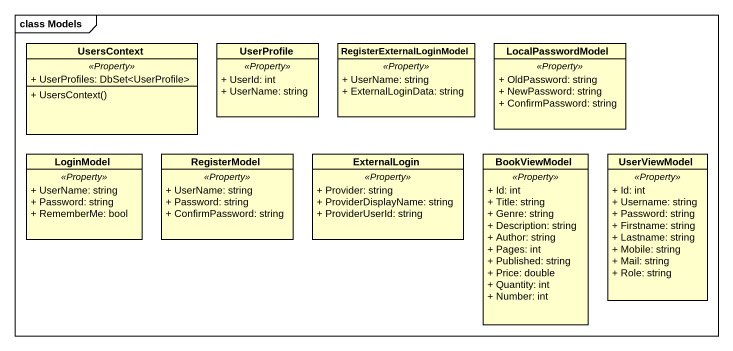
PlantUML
@startuml
mainframe class Models
hide circle
hide empty members
skinparam classAttributeIconSize 0
class UsersContext {
  .. <<Property>> ..
  + UserProfiles: DbSet<UserProfile>
  --
  + UsersContext()
}
class UserProfile {
  .. <<Property>> ..
  + UserId: int
  + UserName: string
}
class RegisterExternalLoginModel {
  .. <<Property>> ..
  + UserName: string
  + ExternalLoginData: string
}
class LocalPasswordModel {
  .. <<Property>> ..
  + OldPassword: string
  + NewPassword: string
  + ConfirmPassword: string
}
class LoginModel {
  .. <<Property>> ..
  + UserName: string
  + Password: string
  + RememberMe: bool
}
class RegisterModel {
  .. <<Property>> ..
  + UserName: string
  + Password: string
  + ConfirmPassword: string
}
class ExternalLogin {
  .. <<Property>> ..
  + Provider: string
  + ProviderDisplayName: string
  + ProviderUserId: string
}
class BookViewModel {
  .. <<Property>> ..
  + Id: int
  + Title: string
  + Genre: string
  + Description: string
  + Author: string
  + Pages: int
  + Published: string
  + Price: double
  + Quantity: int
  + Number: int
}
class UserViewModel {
  .. <<Property>> ..
  + Id: int
  + Username: string
  + Password: string
  + Firstname: string
  + Lastname: string
  + Mobile: string
  + Mail: string
  + Role: string
}
@enduml
